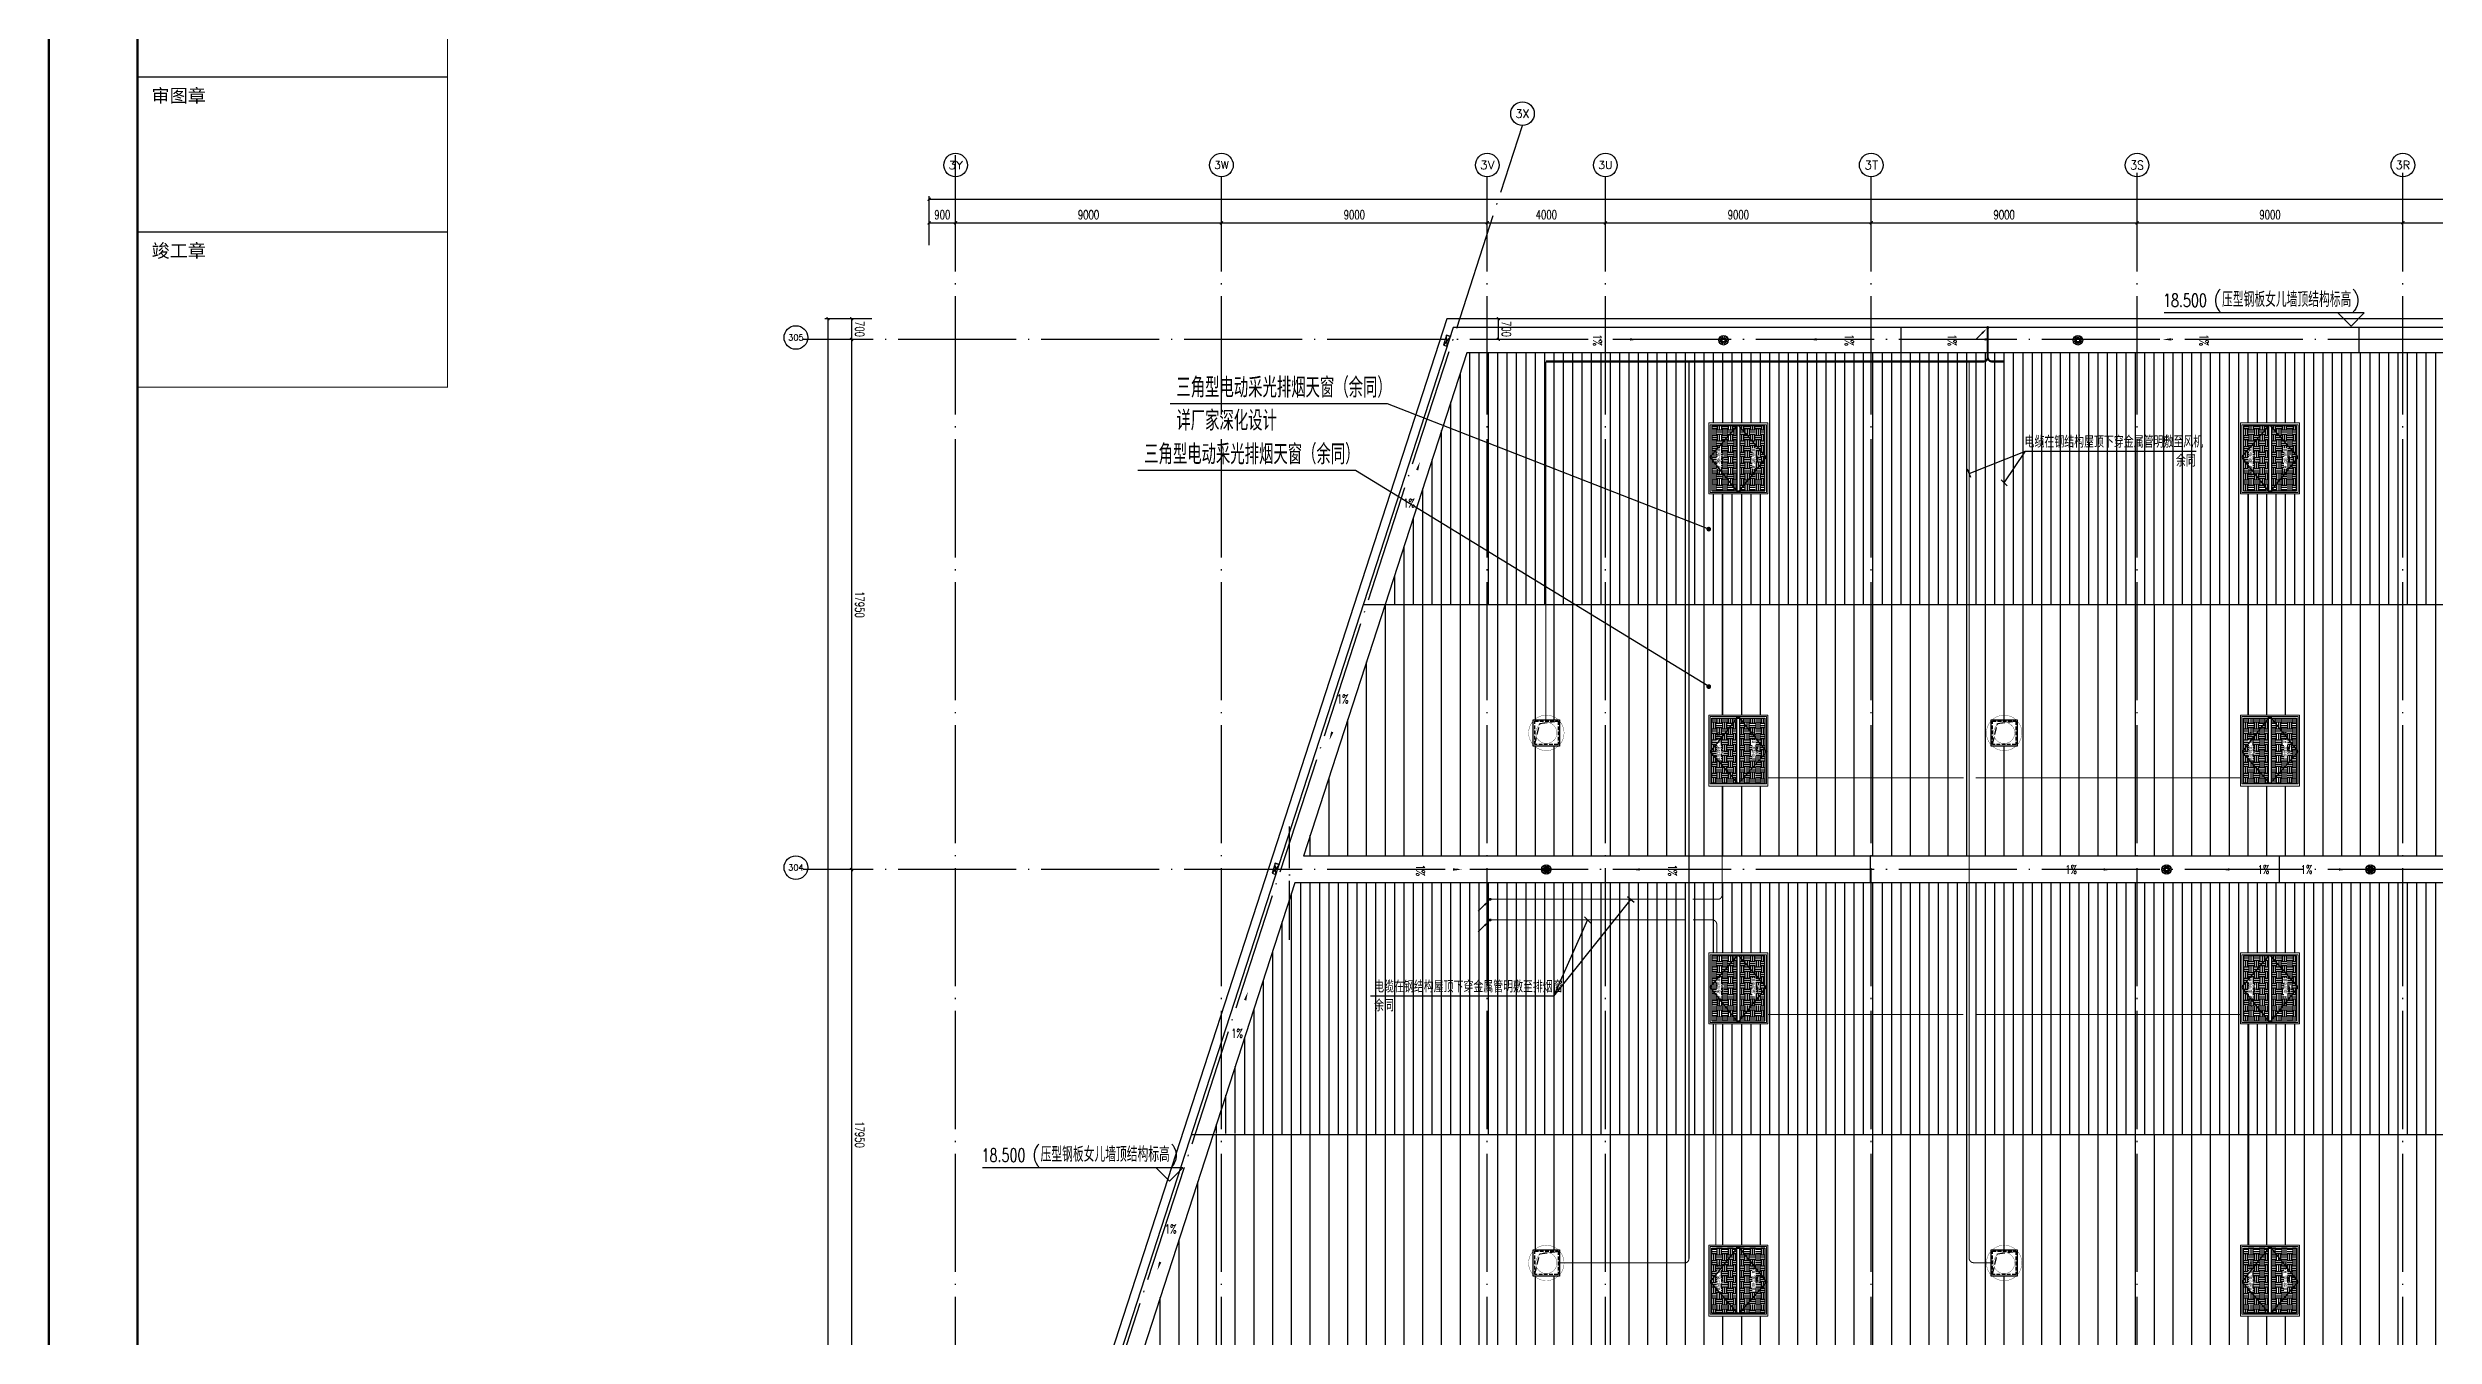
# Model space of a CAD drawing. Extents: x -1396510 to 1250330, y -1892470 to 1623980.
# Drawn here: x 899773 to 980572, y -1321832 to -1278197 of the extents above; entities that cross this region are included whole.
import ezdxf
from ezdxf.enums import TextEntityAlignment as Align

# ---------------------------------------------------------------- set-up
doc = ezdxf.new("R2010")
doc.units = 0
doc.header["$LTSCALE"] = 1000
doc.header["$MEASUREMENT"] = 0
for name, pattern in [('DASH', [0.35, 0.25, -0.1]), ('DOTE', [2.42, 2, -0.2, 0.02, -0.2]), ('HIDDEN', [9.525, 6.35, -3.175])]:
    doc.linetypes.add(name, pattern=pattern)
doc.layers.get('Defpoints').update_dxf_attribs({"color": 210})
for name, color, linetype in [('0-cxFrame', 155, 'Continuous'), ('A-AXIS-D', 1, 'Continuous'), ('A-AXIS-DOTE', 14, 'DOTE'), ('A-AXIS-SYMB', 3, 'Continuous'), ('A-DRAIN', 142, 'Continuous'), ('A-HATCH-2', 251, 'Continuous'), ('A-LIN-V', 9, 'Continuous'), ('A-SFCE', 30, 'Continuous'), ('AS-COLN', 6, 'Continuous'), ('AS-结构边线层', 200, 'Continuous'), ('DIM-照明', 3, 'Continuous'), ('EQUIP-动力', 3, 'Continuous'), ('LWIRE', 4, 'Continuous'), ('PUB_TEXT', 7, 'Continuous'), ('qianming', 155, 'Continuous'), ('SPACE', 7, 'Continuous'), ('SPACE_HATCH', 8, 'Continuous'), ('WIRE-照明', 1, 'Continuous'), ('参考线', 8, 'Continuous'), ('外框', 1, 'HIDDEN'), ('文本', 4, 'Continuous'), ('暖通', 7, 'Continuous'), ('虹吸溢流', 3, 'Continuous'), ('虹吸雨水斗', 6, 'Continuous'), ('虹吸雨水标注XT', 7, 'Continuous')]:
    doc.layers.add(name, color=color, linetype=linetype)
doc.layers.add('0-cxText', color=131, linetype='Continuous', lineweight=25)
doc.layers.add('成型线', color=3, linetype='Continuous', lineweight=18)
doc.layers.add('A-云线2', color=3, linetype='Continuous', plot=False)
doc.layers.add('A-加建区域', color=47, linetype='Continuous', plot=False)
doc.styles.add('_TCH_AXIS', font='COMPLEX', dxfattribs={"bigfont": 'GBCBIG'})
doc.styles.add('_TCH_DIM', font='SIMPLEX', dxfattribs={"bigfont": 'GBCBIG'})
doc.styles.add('_TCH_DIM_T3', font='SIMPLEX', dxfattribs={"width": 0.705882, "bigfont": 'GBCBIG'})
doc.styles.add('_TCH_SPACE', font='SIMPLEX', dxfattribs={"height": 5, "bigfont": 'GBCBIG'})
doc.styles.add('_TEL_ATTDEF', font='GBENOR', dxfattribs={"width": 0.8, "height": 3, "bigfont": 'GBCBIG'})
doc.styles.add('_TEL_DIM', font='SIMPLEX', dxfattribs={"width": 0.8, "height": 3.5, "bigfont": 'HZTXT'})
doc.styles.add('A-DIM_T3', font='SIMPLEX', dxfattribs={"width": 0.705882, "bigfont": 'GBCBIG'})
doc.styles.add('cx_biaoti', font='')
doc.styles.add('cx_tuming', font='simhei.ttf')
doc.styles.add('cx_tuqian1', font='')
doc.styles.get("Standard").update_dxf_attribs({"font": 'gbenor.shx', "bigfont": 'gbcbig.shx'})
doc.styles.add('图框宋体', font='', dxfattribs={"width": 0.75})
doc.styles.add('黑体', font='simhei.ttf', dxfattribs={"height": 12})
doc.styles.get('cx_biaoti').set_extended_font_data('SimSun')
doc.styles.get('cx_tuqian1').set_extended_font_data('SimSun')
doc.styles.get('图框宋体').set_extended_font_data('SimSun')
doc.dimstyles.new('_TCH_ARCH&&100', dxfattribs={"dimtxt": 297.5, "dimasz": 100, "dimexe": 100, "dimexo": 100, "dimgap": 126.25, "dimtad": 1, "dimdec": 0, "dimzin": 0, "dimdsep": 46, "dimtxsty": '_TCH_DIM_T3', "dimblk": 'ARCHTICK', "dimcen": 0.09, "dimclrt": 7, "dimazin": 2, "dimtfac": 1, "dimtdec": 0, "dimtix": 1, "dimtmove": 2, "dimatfit": 3, "dimfxl": 0, "dimtolj": 1, "dimtzin": 0, "dimarcsym": 0})
doc.dimstyles.new('A-DIM&&100', dxfattribs={"dimtxt": 297.5, "dimasz": 100, "dimexe": 100, "dimexo": 100, "dimgap": 126.25, "dimtad": 1, "dimdec": 0, "dimzin": 0, "dimdsep": 46, "dimtxsty": 'A-DIM_T3', "dimblk": 'ARCHTICK', "dimcen": 0.09, "dimclrt": 7, "dimazin": 2, "dimtfac": 1, "dimtdec": 0, "dimtix": 1, "dimtmove": 2, "dimatfit": 3, "dimfxl": 0, "dimtolj": 1, "dimtzin": 0, "dimarcsym": 0})
pattern_1 = [(90, (-187145.8, -620720), (-317.5, 0), [])]
pattern_2 = [(90, (-187145.8, -620720), (-635, 0), [])]
pattern_3 = [(0, (0, 0), (187.5, 187.5), [187.5, -187.5]), (0, (0, 70.31), (187.5, 187.5), [187.5, -187.5]), (0, (0, 140.62), (187.5, 187.5), [187.5, -187.5]), (90, (23.44, 164.06), (-187.5, 187.5), [187.5, -187.5]), (90, (93.75, 164.06), (-187.5, 187.5), [187.5, -187.5]), (90, (164.06, 164.06), (-187.5, 187.5), [187.5, -187.5])]

# ---------------------------------------------------------------- blocks, each defined once
blk = doc.blocks.new('$TelecSys$00000081')
for p, q in [((0.1, 0.1), (0.1, 0.1)), ((-1.15, -1.15), (-0.55, -0.55)), ((-0.1, -0.1), (-0.1, -0.1))]:
    blk.add_line(p, q)
at = {"const_width": 0.142}
blk.add_lwpolyline([(0.07, 0, 1), (-0.07, 0, 1)], format="xyb", close=True, dxfattribs=at)
blk.add_solid([(-0.62, -0.48), (-0.48, -0.62), (-0.1, -0.1)])
at = {"width": 0.8, "flags": 9}
blk.add_attdef('A', (0, 0), '', height=0.00002, rotation=180, dxfattribs=at)
blk = doc.blocks.new('$equip$00002875')
at = {"const_width": 0.0571}
blk.add_lwpolyline([(0, 0.5, -1), (0, -0.5, -1), (0, 0.5, 0.021884)], format="xyb", dxfattribs=at)
blk.add_circle((0, 0), 0.5)
for centre, radius, start, end in [((-0.07, -0.27), 0.0768, 17.2272, 184.2164), ((0.07, -0.23), 0.0769, 197.2591, 5.1179)]:
    blk.add_arc(centre, radius, start, end)
at = {"color": 7, "style": '_TEL_DIM'}
blk.add_attdef('$TEXT$', text='', height=0.4, dxfattribs=at).set_placement((0, 0.14), align=Align.MIDDLE_CENTER)
at = {"color": 7, "style": '_TEL_DIM', "flags": 1}
for tag in ['A', 'REMARK']:
    blk.add_attdef(tag, text='', height=0.00002, dxfattribs=at).set_placement((0, 0), align=Align.MIDDLE_CENTER)
blk = doc.blocks.new('_ArchTick')
at = {"color": 0, "linetype": 'ByBlock', "const_width": 0.4}
blk.add_lwpolyline([(-0.5, -0.5), (0.5, 0.5)], dxfattribs=at)
blk = doc.blocks.new('*D559')
at = {"layer": 'A-AXIS-D', "color": 0, "lineweight": -2, "transparency": 16777216}
for p, q in [((19094, 700), (18272, 700)), ((18372, 700), (18372, 0)), ((19094, 0), (18272, 0))]:
    blk.add_line(p, q, dxfattribs=at)
at = {"layer": 'Defpoints', "color": 0, "transparency": 16777216}
for p in [(19194, 700), (18372, 0), (19194, 0)]:
    blk.add_point(p, dxfattribs=at)
at = {"layer": 'A-AXIS-D', "color": 0, "lineweight": -2, "transparency": 16777216, "xscale": 100, "yscale": 100, "zscale": 100}
for p, rotation in [((18372, 700), 90), ((18372, 0), 270)]:
    blk.add_blockref('_ArchTick', p, dxfattribs=dict(at, rotation=rotation))
at = {"layer": 'A-AXIS-D', "color": 7, "transparency": 16777216, "insert": (18647, 350), "char_height": 297.5, "attachment_point": 5, "rotation": 270, "style": '_TCH_DIM_T3'}
blk.add_mtext('\\A1;700', dxfattribs=at)
blk = doc.blocks.new('“奔腾”虹吸雨水斗')
at = {"layer": '虹吸雨水斗', "color": 8, "lineweight": 25}
for p, q in [((947048, 86793), (947066, 86707)), ((947082, 86711), (947055, 86795)), ((947125, 86795), (947098, 86711)), ((947114, 86707), (947132, 86793)), ((946944, 86685), (947028, 86658)), ((947028, 86641), (946944, 86614)), ((947032, 86673), (946946, 86692)), ((946946, 86607), (947032, 86625)), ((946982, 86753), (947040, 86688)), ((947040, 86611), (946982, 86546)), ((947052, 86699), (946987, 86758)), ((946987, 86541), (947052, 86600)), ((947066, 86592), (947048, 86506)), ((947055, 86504), (947082, 86587)), ((947098, 86587), (947125, 86504)), ((947132, 86506), (947114, 86592)), ((947194, 86758), (947128, 86699)), ((947128, 86600), (947194, 86541)), ((947140, 86688), (947199, 86753)), ((947199, 86546), (947140, 86611)), ((947234, 86692), (947148, 86673)), ((947148, 86625), (947234, 86607)), ((947152, 86658), (947236, 86685)), ((947236, 86614), (947152, 86641))]:
    blk.add_line(p, q, dxfattribs=at)
for radius in [150, 47.6]:
    blk.add_circle((947090, 86649), radius, dxfattribs=at)
for centre, start, end in [((947025, 86649), 291.63817, 68.36747), ((947034, 86682), 261.63817, 38.36747), ((947034, 86617), 321.63817, 98.36747), ((947057, 86706), 231.63817, 8.36747), ((947057, 86593), 351.63817, 128.36747), ((947090, 86715), 201.63817, 338.36747), ((947090, 86584), 21.63817, 158.36747), ((947123, 86706), 171.63817, 308.36747), ((947123, 86593), 51.63817, 188.36747), ((947147, 86682), 141.63817, 278.36747), ((947147, 86617), 81.63817, 218.36747), ((947155, 86649), 111.63817, 248.36747)]:
    blk.add_arc(centre, 8.82, start, end, dxfattribs=at)
blk = doc.blocks.new('434243')
at = {"layer": '文本', "xscale": 1.061320754715, "yscale": 1.061320754715, "zscale": 1.061320754715}
for p in [(-792021, 528727), (-780021, 528727), (-798021, 510807), (-777021, 510807), (-770121, 510807)]:
    blk.add_blockref('“奔腾”虹吸雨水斗', p, dxfattribs=at)
blk = doc.blocks.new('w4234233')
at = {"layer": 'A-AXIS-SYMB', "color": 8}
for points in [[(355546, 826830, 0, 0, 0), (355546, 825680, 0, 80, 0), (355546, 825980, 0, 0, 0)], [(355546, 818810, 0, 0, 0), (355546, 819960, 0, 80, 0), (355546, 819660, 0, 0, 0)]]:
    blk.add_lwpolyline(points, format="xyseb", dxfattribs=at)
at = {"layer": 'A-AXIS-SYMB', "color": 7, "style": '_TCH_DIM', "width": 0.705882}
for p in [(355376, 826935), (355376, 818407)]:
    blk.add_text('1%%%', height=297.5, dxfattribs=at).set_placement(p)
blk = doc.blocks.new('溢流口')
at = {"layer": '虹吸雨水标注XT'}
for p, q in [((-250, 98), (250, -98)), ((250, 98), (-250, -98)), ((250, -98), (250, 98))]:
    blk.add_line(p, q, dxfattribs=at)
blk.add_lwpolyline([(-250, 98), (250, 98), (250, -98), (-250, -98)], close=True, dxfattribs=at)
blk = doc.blocks.new('44')
blk.add_wipeout([(277496, 745320), (279896, 745320), (279896, 747320), (277496, 747320)]).dxf.layer = '参考线'
at = {"layer": 'SPACE_HATCH'}
h = blk.add_hatch(dxfattribs=at)
h.set_pattern_fill('土壤', color=8, scale=50, style=0)
h.set_pattern_definition(pattern_3)
h.paths.add_polyline_path([(277596, 746370), (279796, 746370), (279796, 747220), (277596, 747220)])
h.paths.add_polyline_path([(278352, 746904), (279057, 746904), (279057, 747034), (278352, 747034)])
h.paths.add_polyline_path([(278591, 746811), (278817, 746811), (278817, 746895), (278591, 746895)])
h = blk.add_hatch(dxfattribs=at)
h.set_pattern_fill('土壤', color=8, scale=50, style=0)
h.set_pattern_definition(pattern_3)
h.paths.add_polyline_path([(277596, 746270), (279796, 746270), (279796, 745420), (277596, 745420)])
h.paths.add_polyline_path([(278352, 745724), (279057, 745724), (279057, 745854), (278352, 745854)])
h.paths.add_polyline_path([(278591, 745631), (278817, 745631), (278817, 745715), (278591, 745715)])
at = {"color": 2}
for p, q in [((277566, 746370), (279851, 746370)), ((277566, 746270), (279851, 746270))]:
    blk.add_line(p, q, dxfattribs=at)
at = {"layer": 'A-SFCE'}
blk.add_lwpolyline([(277596, 747220), (279796, 747220), (279796, 745420), (277596, 745420)], close=True, dxfattribs=at)
at = {"layer": '外框', "color": 8}
for points in [[(279851, 746320), (278658, 747270), (277566, 746320)], [(279851, 746320), (278658, 745370), (277566, 746320)]]:
    blk.add_lwpolyline(points, dxfattribs=at)
at = {"layer": '成型线'}
blk.add_line((279896, 745320), (279896, 747320), dxfattribs=at)
blk.add_lwpolyline([(279896, 745320), (277496, 745320), (277496, 747320), (279896, 747320)], dxfattribs=at)
blk.add_lwpolyline([(279851, 745370), (279851, 747270), (277566, 747270), (277566, 745370)], close=True, dxfattribs=at)
at = {"layer": 'SPACE', "color": 8, "style": '_TCH_SPACE'}
for p in [(278365, 746930), (278365, 745750)]:
    blk.add_text('自然排烟窗，有效面积', height=96.5, dxfattribs=at).set_placement(p)
at = {"layer": 'SPACE', "color": 8, "style": '_TCH_SPACE', "width": 0.705882}
for s, height, p in [('1.87m', 59.5, (278600, 746828)), ('2', 29.8, (278792, 746863)), ('1.87m', 59.5, (278600, 745648)), ('2', 29.8, (278792, 745683))]:
    blk.add_text(s, height=height, dxfattribs=at).set_placement(p)
blk = doc.blocks.new('fengji')
blk.add_wipeout([(-445, 445), (445, 445), (445, -445), (-445, -445)]).dxf.layer = '参考线'
at = {"layer": 'A-HATCH-2', "color": 8, "const_width": 10}
for points in [[(0, -600, -1), (0, 600, -1)], [(0, -600, 1), (0, 600, 1)]]:
    blk.add_lwpolyline(points, format="xyb", dxfattribs=at)
at = {"layer": 'A-HATCH-2', "color": 8, "linetype": 'DASH', "const_width": 10}
for points in [[(0, -358, -1), (0, 358, -1)], [(0, -358, 1), (0, 358, 1)]]:
    blk.add_lwpolyline(points, format="xyb", dxfattribs=at)
at = {"layer": 'AS-COLN', "ltscale": 0.5}
blk.add_lwpolyline([(-445, 445), (445, 445), (445, -445), (-445, -445)], close=True, dxfattribs=at)
at = {"layer": 'AS-COLN', "linetype": 'DASH', "ltscale": 0.5}
blk.add_lwpolyline([(-395, 395), (395, 395), (395, -395), (-395, -395)], close=True, dxfattribs=at)
at = {"layer": 'AS-结构边线层', "color": 8, "linetype": 'DASH'}
blk.add_lwpolyline([(395, 395), (225, -315), (-395, -395)], dxfattribs=at)
blk = doc.blocks.new('*D5924')
at = {"layer": 'A-AXIS-D', "color": 0, "lineweight": -2, "transparency": 16777216}
for p, q in [((-2835, 700), (-3622, 700)), ((-3522, 700), (-3522, 0)), ((-2835, 0), (-3622, 0))]:
    blk.add_line(p, q, dxfattribs=at)
at = {"layer": 'Defpoints', "color": 0, "transparency": 16777216}
for p in [(-2735, 700), (-3522, 0), (-2735, 0)]:
    blk.add_point(p, dxfattribs=at)
at = {"layer": 'A-AXIS-D', "color": 0, "lineweight": -2, "transparency": 16777216, "xscale": 100, "yscale": 100, "zscale": 100}
for p, rotation in [((-3522, 700), 90), ((-3522, 0), 270)]:
    blk.add_blockref('_ArchTick', p, dxfattribs=dict(at, rotation=rotation))
at = {"layer": 'A-AXIS-D', "color": 7, "transparency": 16777216, "insert": (-3247, 350), "char_height": 297.5, "attachment_point": 5, "rotation": 270, "style": 'A-DIM_T3'}
blk.add_mtext('\\A1;700', dxfattribs=at)
blk = doc.blocks.new('*D5925')
at = {"layer": 'A-AXIS-D', "color": 0, "lineweight": -2, "transparency": 16777216}
for p, q in [((-2835, 0), (-3622, 0)), ((-3522, 0), (-3522, -17950)), ((-2835, -17950), (-3622, -17950))]:
    blk.add_line(p, q, dxfattribs=at)
at = {"layer": 'Defpoints', "color": 0, "transparency": 16777216}
for p in [(-2735, 0), (-3522, -17950), (-2735, -17950)]:
    blk.add_point(p, dxfattribs=at)
at = {"layer": 'A-AXIS-D', "color": 0, "lineweight": -2, "transparency": 16777216, "xscale": 100, "yscale": 100, "zscale": 100}
for p, rotation in [((-3522, 0), 90), ((-3522, -17950), 270)]:
    blk.add_blockref('_ArchTick', p, dxfattribs=dict(at, rotation=rotation))
at = {"layer": 'A-AXIS-D', "color": 7, "transparency": 16777216, "insert": (-3247, -8975), "char_height": 297.5, "attachment_point": 5, "rotation": 270, "style": 'A-DIM_T3'}
blk.add_mtext('\\A1;17950', dxfattribs=at)
blk = doc.blocks.new('*D5926')
at = {"layer": 'A-AXIS-D', "color": 0, "lineweight": -2, "transparency": 16777216}
for p, q in [((-2835, -17950), (-3622, -17950)), ((-3522, -17950), (-3522, -35900)), ((-2835, -35900), (-3622, -35900))]:
    blk.add_line(p, q, dxfattribs=at)
at = {"layer": 'Defpoints', "color": 0, "transparency": 16777216}
for p in [(-2735, -17950), (-3522, -35900), (-2735, -35900)]:
    blk.add_point(p, dxfattribs=at)
at = {"layer": 'A-AXIS-D', "color": 0, "lineweight": -2, "transparency": 16777216, "xscale": 100, "yscale": 100, "zscale": 100}
for p, rotation in [((-3522, -17950), 90), ((-3522, -35900), 270)]:
    blk.add_blockref('_ArchTick', p, dxfattribs=dict(at, rotation=rotation))
at = {"layer": 'A-AXIS-D', "color": 7, "transparency": 16777216, "insert": (-3247, -26925), "char_height": 297.5, "attachment_point": 5, "rotation": 270, "style": 'A-DIM_T3'}
blk.add_mtext('\\A1;17950', dxfattribs=at)
blk = doc.blocks.new('*D5932')
at = {"layer": 'A-AXIS-D', "color": 0, "lineweight": -2, "transparency": 16777216}
for p, q in [((-2935, 700), (-4422, 700)), ((-4322, 700), (-4322, -72500)), ((-2935, -72500), (-4422, -72500))]:
    blk.add_line(p, q, dxfattribs=at)
at = {"layer": 'Defpoints', "color": 0, "transparency": 16777216}
for p in [(-2835, 700), (-4322, -72500), (-2835, -72500)]:
    blk.add_point(p, dxfattribs=at)
at = {"layer": 'A-AXIS-D', "color": 0, "lineweight": -2, "transparency": 16777216, "xscale": 100, "yscale": 100, "zscale": 100}
for p, rotation in [((-4322, 700), 90), ((-4322, -72500), 270)]:
    blk.add_blockref('_ArchTick', p, dxfattribs=dict(at, rotation=rotation))
at = {"layer": 'A-AXIS-D', "color": 7, "transparency": 16777216, "insert": (-4047, -35900), "char_height": 297.5, "attachment_point": 5, "rotation": 270, "style": 'A-DIM_T3'}
blk.add_mtext('\\A1;73200', dxfattribs=at)
blk = doc.blocks.new('*D5933')
at = {"layer": 'A-AXIS-D', "color": 0, "lineweight": -2, "transparency": 16777216}
for p, q in [((-900, 3190), (-900, 4048)), ((0, 3190), (0, 4048)), ((-900, 3948), (0, 3948))]:
    blk.add_line(p, q, dxfattribs=at)
at = {"layer": 'Defpoints', "color": 0, "transparency": 16777216}
for p in [(0, 3948), (-900, 3090), (0, 3090)]:
    blk.add_point(p, dxfattribs=at)
at = {"layer": 'A-AXIS-D', "color": 0, "lineweight": -2, "transparency": 16777216, "xscale": 100, "yscale": 100, "zscale": 100, "rotation": 180}
blk.add_blockref('_ArchTick', (-900, 3948), dxfattribs=at)
at = {"layer": 'A-AXIS-D', "color": 0, "lineweight": -2, "transparency": 16777216, "xscale": 100, "yscale": 100, "zscale": 100}
blk.add_blockref('_ArchTick', (0, 3948), dxfattribs=at)
at = {"layer": 'A-AXIS-D', "color": 7, "transparency": 16777216, "insert": (-450, 4223), "char_height": 297.5, "attachment_point": 5, "style": '_TCH_DIM_T3'}
blk.add_mtext('\\A1;900', dxfattribs=at)
blk = doc.blocks.new('*D5934')
at = {"layer": 'A-AXIS-D', "color": 0, "lineweight": -2, "transparency": 16777216}
for p, q in [((0, 3190), (0, 4048)), ((9000, 3190), (9000, 4048)), ((0, 3948), (9000, 3948))]:
    blk.add_line(p, q, dxfattribs=at)
at = {"layer": 'Defpoints', "color": 0, "transparency": 16777216}
for p in [(9000, 3948), (0, 3090), (9000, 3090)]:
    blk.add_point(p, dxfattribs=at)
at = {"layer": 'A-AXIS-D', "color": 0, "lineweight": -2, "transparency": 16777216, "xscale": 100, "yscale": 100, "zscale": 100, "rotation": 180}
blk.add_blockref('_ArchTick', (0, 3948), dxfattribs=at)
at = {"layer": 'A-AXIS-D', "color": 0, "lineweight": -2, "transparency": 16777216, "xscale": 100, "yscale": 100, "zscale": 100}
blk.add_blockref('_ArchTick', (9000, 3948), dxfattribs=at)
at = {"layer": 'A-AXIS-D', "color": 7, "transparency": 16777216, "insert": (4500, 4223), "char_height": 297.5, "attachment_point": 5, "style": '_TCH_DIM_T3'}
blk.add_mtext('\\A1;9000', dxfattribs=at)
blk = doc.blocks.new('*D5935')
at = {"layer": 'A-AXIS-D', "color": 0, "lineweight": -2, "transparency": 16777216}
for p, q in [((9000, 3190), (9000, 4048)), ((18000, 3190), (18000, 4048)), ((9000, 3948), (18000, 3948))]:
    blk.add_line(p, q, dxfattribs=at)
at = {"layer": 'Defpoints', "color": 0, "transparency": 16777216}
for p in [(18000, 3948), (9000, 3090), (18000, 3090)]:
    blk.add_point(p, dxfattribs=at)
at = {"layer": 'A-AXIS-D', "color": 0, "lineweight": -2, "transparency": 16777216, "xscale": 100, "yscale": 100, "zscale": 100, "rotation": 180}
blk.add_blockref('_ArchTick', (9000, 3948), dxfattribs=at)
at = {"layer": 'A-AXIS-D', "color": 0, "lineweight": -2, "transparency": 16777216, "xscale": 100, "yscale": 100, "zscale": 100}
blk.add_blockref('_ArchTick', (18000, 3948), dxfattribs=at)
at = {"layer": 'A-AXIS-D', "color": 7, "transparency": 16777216, "insert": (13500, 4223), "char_height": 297.5, "attachment_point": 5, "style": '_TCH_DIM_T3'}
blk.add_mtext('\\A1;9000', dxfattribs=at)
blk = doc.blocks.new('*D5936')
at = {"layer": 'A-AXIS-D', "color": 0, "lineweight": -2, "transparency": 16777216}
for p, q in [((18000, 3190), (18000, 4048)), ((22000, 3190), (22000, 4048)), ((18000, 3948), (22000, 3948))]:
    blk.add_line(p, q, dxfattribs=at)
at = {"layer": 'Defpoints', "color": 0, "transparency": 16777216}
for p in [(22000, 3948), (18000, 3090), (22000, 3090)]:
    blk.add_point(p, dxfattribs=at)
at = {"layer": 'A-AXIS-D', "color": 0, "lineweight": -2, "transparency": 16777216, "xscale": 100, "yscale": 100, "zscale": 100, "rotation": 180}
blk.add_blockref('_ArchTick', (18000, 3948), dxfattribs=at)
at = {"layer": 'A-AXIS-D', "color": 0, "lineweight": -2, "transparency": 16777216, "xscale": 100, "yscale": 100, "zscale": 100}
blk.add_blockref('_ArchTick', (22000, 3948), dxfattribs=at)
at = {"layer": 'A-AXIS-D', "color": 7, "transparency": 16777216, "insert": (20000, 4223), "char_height": 297.5, "attachment_point": 5, "style": '_TCH_DIM_T3'}
blk.add_mtext('\\A1;4000', dxfattribs=at)
blk = doc.blocks.new('*D5937')
at = {"layer": 'A-AXIS-D', "color": 0, "lineweight": -2, "transparency": 16777216}
for p, q in [((22000, 3190), (22000, 4048)), ((31000, 3190), (31000, 4048)), ((22000, 3948), (31000, 3948))]:
    blk.add_line(p, q, dxfattribs=at)
at = {"layer": 'Defpoints', "color": 0, "transparency": 16777216}
for p in [(31000, 3948), (22000, 3090), (31000, 3090)]:
    blk.add_point(p, dxfattribs=at)
at = {"layer": 'A-AXIS-D', "color": 0, "lineweight": -2, "transparency": 16777216, "xscale": 100, "yscale": 100, "zscale": 100, "rotation": 180}
blk.add_blockref('_ArchTick', (22000, 3948), dxfattribs=at)
at = {"layer": 'A-AXIS-D', "color": 0, "lineweight": -2, "transparency": 16777216, "xscale": 100, "yscale": 100, "zscale": 100}
blk.add_blockref('_ArchTick', (31000, 3948), dxfattribs=at)
at = {"layer": 'A-AXIS-D', "color": 7, "transparency": 16777216, "insert": (26500, 4223), "char_height": 297.5, "attachment_point": 5, "style": '_TCH_DIM_T3'}
blk.add_mtext('\\A1;9000', dxfattribs=at)
blk = doc.blocks.new('*D5938')
at = {"layer": 'A-AXIS-D', "color": 0, "lineweight": -2, "transparency": 16777216}
for p, q in [((31000, 3190), (31000, 4048)), ((40000, 3190), (40000, 4048)), ((31000, 3948), (40000, 3948))]:
    blk.add_line(p, q, dxfattribs=at)
at = {"layer": 'Defpoints', "color": 0, "transparency": 16777216}
for p in [(40000, 3948), (31000, 3090), (40000, 3090)]:
    blk.add_point(p, dxfattribs=at)
at = {"layer": 'A-AXIS-D', "color": 0, "lineweight": -2, "transparency": 16777216, "xscale": 100, "yscale": 100, "zscale": 100, "rotation": 180}
blk.add_blockref('_ArchTick', (31000, 3948), dxfattribs=at)
at = {"layer": 'A-AXIS-D', "color": 0, "lineweight": -2, "transparency": 16777216, "xscale": 100, "yscale": 100, "zscale": 100}
blk.add_blockref('_ArchTick', (40000, 3948), dxfattribs=at)
at = {"layer": 'A-AXIS-D', "color": 7, "transparency": 16777216, "insert": (35500, 4223), "char_height": 297.5, "attachment_point": 5, "style": '_TCH_DIM_T3'}
blk.add_mtext('\\A1;9000', dxfattribs=at)
blk = doc.blocks.new('*D5939')
at = {"layer": 'A-AXIS-D', "color": 0, "lineweight": -2, "transparency": 16777216}
for p, q in [((40000, 3190), (40000, 4048)), ((49000, 3190), (49000, 4048)), ((40000, 3948), (49000, 3948))]:
    blk.add_line(p, q, dxfattribs=at)
at = {"layer": 'Defpoints', "color": 0, "transparency": 16777216}
for p in [(49000, 3948), (40000, 3090), (49000, 3090)]:
    blk.add_point(p, dxfattribs=at)
at = {"layer": 'A-AXIS-D', "color": 0, "lineweight": -2, "transparency": 16777216, "xscale": 100, "yscale": 100, "zscale": 100, "rotation": 180}
blk.add_blockref('_ArchTick', (40000, 3948), dxfattribs=at)
at = {"layer": 'A-AXIS-D', "color": 0, "lineweight": -2, "transparency": 16777216, "xscale": 100, "yscale": 100, "zscale": 100}
blk.add_blockref('_ArchTick', (49000, 3948), dxfattribs=at)
at = {"layer": 'A-AXIS-D', "color": 7, "transparency": 16777216, "insert": (44500, 4223), "char_height": 297.5, "attachment_point": 5, "style": '_TCH_DIM_T3'}
blk.add_mtext('\\A1;9000', dxfattribs=at)
blk = doc.blocks.new('*D5940')
at = {"layer": 'A-AXIS-D', "color": 0, "lineweight": -2, "transparency": 16777216}
for p, q in [((49000, 3190), (49000, 4048)), ((58000, 3190), (58000, 4048)), ((49000, 3948), (58000, 3948))]:
    blk.add_line(p, q, dxfattribs=at)
at = {"layer": 'Defpoints', "color": 0, "transparency": 16777216}
for p in [(58000, 3948), (49000, 3090), (58000, 3090)]:
    blk.add_point(p, dxfattribs=at)
at = {"layer": 'A-AXIS-D', "color": 0, "lineweight": -2, "transparency": 16777216, "xscale": 100, "yscale": 100, "zscale": 100, "rotation": 180}
blk.add_blockref('_ArchTick', (49000, 3948), dxfattribs=at)
at = {"layer": 'A-AXIS-D', "color": 0, "lineweight": -2, "transparency": 16777216, "xscale": 100, "yscale": 100, "zscale": 100}
blk.add_blockref('_ArchTick', (58000, 3948), dxfattribs=at)
at = {"layer": 'A-AXIS-D', "color": 7, "transparency": 16777216, "insert": (53500, 4223), "char_height": 297.5, "attachment_point": 5, "style": '_TCH_DIM_T3'}
blk.add_mtext('\\A1;9000', dxfattribs=at)
blk = doc.blocks.new('*D5956')
at = {"layer": 'A-AXIS-D', "color": 0, "lineweight": -2, "transparency": 16777216}
for p, q in [((-900, 3290), (-900, 4848)), ((-900, 4748), (184800, 4748)), ((184800, 3290), (184800, 4848))]:
    blk.add_line(p, q, dxfattribs=at)
at = {"layer": 'Defpoints', "color": 0, "transparency": 16777216}
for p in [(184800, 4748), (-900, 3190), (184800, 3190)]:
    blk.add_point(p, dxfattribs=at)
at = {"layer": 'A-AXIS-D', "color": 0, "lineweight": -2, "transparency": 16777216, "xscale": 100, "yscale": 100, "zscale": 100, "rotation": 180}
blk.add_blockref('_ArchTick', (-900, 4748), dxfattribs=at)
at = {"layer": 'A-AXIS-D', "color": 0, "lineweight": -2, "transparency": 16777216, "xscale": 100, "yscale": 100, "zscale": 100}
blk.add_blockref('_ArchTick', (184800, 4748), dxfattribs=at)
at = {"layer": 'A-AXIS-D', "color": 7, "transparency": 16777216, "insert": (91950, 5023), "char_height": 297.5, "attachment_point": 5, "style": '_TCH_DIM_T3'}
blk.add_mtext('\\A1;185700', dxfattribs=at)
blk = doc.blocks.new('zjcx_lan_xinxi(Dragon)')
for p, q in [((7000, -3200), (0, -3200)), ((7000, -6700), (0, -6700)), ((7000, -10200), (0, -10200)), ((7000, -13700), (0, -13700)), ((7000, -17200), (0, -17200))]:
    blk.add_line(p, q)
at = {"const_width": 25}
blk.add_lwpolyline([(0, -20700), (7000, -20700), (7000, 0), (0, 0)], close=True, dxfattribs=at)
for points in [[(2500, -3200), (2500, 0)], [(4500, -3200), (4500, 0)], [(0, -800), (7000, -800)], [(0, -1600), (7000, -1600)], [(0, -2400), (7000, -2400)]]:
    blk.add_lwpolyline(points)
for points in [[(7000, -3200), (7000, 0)], [(0, -3200), (7000, -3200)], [(0, -20700), (7000, -20700), (7000, -3200)], [(0, -20700), (7000, -20700)]]:
    blk.add_lwpolyline(points, dxfattribs=at)
at = {"style": '图框宋体'}
for s, p in [('实   名', (3500, -400)), ('签   名', (5750, -400)), ('项目负责人', (1204, -1200)), ('专业负责人', (1250, -2000)), ('设  计  人', (1250, -2800))]:
    blk.add_text(s, height=300, dxfattribs=at).set_placement(p, align=Align.MIDDLE)
for s, p in [('注册（执业）章', (318, -3771)), ('预留章', (318, -7271)), ('出图章(未盖出图专用章本图无效)', (318, -10771)), ('审图章', (318, -14271)), ('竣工章', (318, -17771))]:
    blk.add_text(s, height=300, dxfattribs=at).set_placement(p)
blk = doc.blocks.new('T-信息(Dragon)')
at = {"layer": '0-cxFrame'}
blk.add_blockref('zjcx_lan_xinxi(Dragon)', (0, 0), dxfattribs=at)
at = {"layer": 'qianming', "color": 3, "style": 'cx_biaoti'}
for s, p in [('宋月飞', (3497, -1185)), ('钟有明', (3497, -1985)), ('叶智勇', (3497, -2785))]:
    blk.add_text(s, height=350, dxfattribs=at).set_placement(p, align=Align.MIDDLE_CENTER)
blk = doc.blocks.new('TK22.A0+2 L(Dragon)')
at = {"layer": '0-cxFrame', "color": 7, "const_width": 0.5}
blk.add_lwpolyline([(0, 0), (-1783, 0), (-1783, 841), (0, 841)], close=True, dxfattribs=at)
at = {"layer": '0-cxFrame', "const_width": 0.5}
blk.add_lwpolyline([(-80, 10), (-1763, 10), (-1763, 831), (-80, 831)], close=True, dxfattribs=at)
at = {"layer": '0-cxFrame', "xscale": 0.01, "yscale": 0.01, "zscale": 0.01}
blk.add_blockref('T-信息(Dragon)', (-1763, 831), dxfattribs=at)
at = {"style": '黑体', "flags": 4}
blk.add_attdef('图幅', text='', height=3.3, dxfattribs=at).set_placement((-40, 3), align=Align.RIGHT)
at = {"layer": '0-cxText', "flags": 4}
for tag, height, style, p in [('建设单位', 3.5, 'cx_tuming', (-45, 240)), ('项目名称', 3.5, 'cx_tuming', (-45, 210)), ('子项名称', 3.5, 'cx_tuming', (-45, 180)), ('工程编号', 3.3, 'cx_tuqian1', (-35, 165)), ('图名1', 3.5, 'cx_tuming', (-45, 87)), ('图名2', 3.5, 'cx_tuming', (-45, 79)), ('图名3', 3.5, 'cx_tuming', (-45, 71)), ('出图日期', 3.3, 'cx_tuqian1', (-39, 60)), ('专业', 3.3, 'cx_tuqian1', (-55, 52)), ('图号', 3.3, 'cx_tuqian1', (-55, 44)), ('版次', 3.3, 'cx_tuqian1', (-20, 44))]:
    blk.add_attdef(tag, text='', height=height, dxfattribs=dict(at, style=style)).set_placement(p, align=Align.MIDDLE)
at = {"layer": 'Defpoints', "color": 6, "flags": 4}
for tag, height, style, p in [('tufu', 3.3, '黑体', (-12, 12)), ('dwfname', 4, 'cx_tuqian1', (-80, 3))]:
    blk.add_attdef(tag, text='', height=height, dxfattribs=dict(at, style=style)).set_placement(p, align=Align.RIGHT)
blk = doc.blocks.new('世赫3#厂房屋顶0821')
at = {"layer": 'A-HATCH-2'}
h = blk.add_hatch(dxfattribs=at)
h.set_pattern_fill('ANSI31', color=256, scale=200, angle=45)
h.set_pattern_definition(pattern_1)
h.paths.add_polyline_path([(46734.2, -8975), (179269.9, -8975), (184500, -8975), (184500, -450), (17311.1, -450), (14639.3, -8684.6), (14545, -8975)])
h = blk.add_hatch(dxfattribs=at)
h.set_pattern_fill('ANSI31', color=256, scale=400, angle=45)
h.set_pattern_definition(pattern_2)
h.paths.add_polyline_path([(46734.2, -8975), (179269.9, -8975), (184500, -8975), (184500, -17500), (11779, -17500), (14545, -8975), (34104.2, -8975)])
h = blk.add_hatch(dxfattribs=at)
h.set_pattern_fill('ANSI31', color=256, scale=200, angle=45)
h.set_pattern_definition(pattern_1)
h.paths.add_polyline_path([(46734.2, -26925), (179269.9, -26925), (184500, -26925), (184500, -18400), (11487, -18400), (8732.4, -26889.6), (13809.1, -26925)])
h = blk.add_hatch(dxfattribs=at)
h.set_pattern_fill('ANSI31', color=256, scale=400, angle=45)
h.set_pattern_definition(pattern_2)
h.paths.add_polyline_path([(46734.2, -26925), (179269.9, -26925), (184500, -26925), (184500, -35450), (5954.9, -35450), (8720.9, -26925), (34104.2, -26925)])
at = {"layer": 'A-AXIS-D'}
for centre in [(19193, 7644.4), (0, 5904), (9000, 5904), (18000, 5904), (22000, 5904), (31000, 5904), (40000, 5904), (49000, 5904), (-5406.7, 64.3), (-5406.7, -17885.7)]:
    blk.add_circle(centre, 400, dxfattribs=at)
at = {"layer": 'A-AXIS-DOTE', "color": 8, "ltscale": 2}
for p, q in [((0, -79980), (0, 6235)), ((9000, -79980), (9000, 5504)), ((18000, -79980), (18000, 5504)), ((22000, -79980), (22000, 5500)), ((31000, -79980), (31000, 5500)), ((40000, -79980), (40000, 5640)), ((49000, -79980), (49000, 5640)), ((190814.2, 0), (-5155.8, 0)), ((190814.2, -17950), (-5155.8, -17950))]:
    blk.add_line(p, q, dxfattribs=at)
at = {"layer": 'A-AXIS-DOTE', "color": 8}
blk.add_line((11300, -20330.1), (11300, -16490.1), dxfattribs=at)
at = {"layer": 'A-AXIS-DOTE', "color": 8, "ltscale": 2}
blk.add_lwpolyline([(-2450.9, -59462.8), (19193, 7244.4)], dxfattribs=at)
at = {"layer": 'A-AXIS-SYMB', "color": 8}
for p, q in [((47694.2, 900), (40914.2, 900)), ((47244.2, 450), (46794.2, 900)), ((47244.2, 450), (47694.2, 900)), ((14624.2, -2177.5), (7264.2, -2177.5)), ((7694.2, -28050), (914.2, -28050)), ((7244.2, -28500), (6794.2, -28050)), ((7244.2, -28500), (7694.2, -28050))]:
    blk.add_line(p, q, dxfattribs=at)
for points in [[(15354.2, -5300, 0, 0, 0), (15717.3, -4141, 0, 80, 0), (15627.6, -4427.3, 0, 0, 0)], [(13042.4, -12425, 0, 0, 0), (12655.8, -13576.4, 0, 80, 0), (12751.3, -13292, 0, 0, 0)], [(38014.2, -17950, 0, 0, 0), (39164.2, -17950, 0, 80, 0), (38864.2, -17950, 0, 0, 0)], [(43975.8, -17950, 0, 0, 0), (42825.8, -17950, 0, 80, 0), (43125.8, -17950, 0, 0, 0)], [(45984.2, -17950, 0, 0, 0), (47134.2, -17950, 0, 80, 0), (46834.2, -17950, 0, 0, 0)], [(9530.1, -23250, 0, 0, 0), (9893.2, -22091, 0, 80, 0), (9803.5, -22377.3, 0, 0, 0)], [(7218.3, -30375, 0, 0, 0), (6831.7, -31526.4, 0, 80, 0), (6927.2, -31242, 0, 0, 0)]]:
    blk.add_lwpolyline(points, format="xyseb", dxfattribs=at)
at = {"layer": 'A-AXIS-SYMB', "color": 8, "const_width": 80}
blk.add_lwpolyline([(25537.4, -6439.6, 1), (25462.8, -6410.4, 1)], format="xyb", close=True, dxfattribs=at)
at = {"layer": 'A-DRAIN'}
for p, q in [((32000, 400), (32000, -450)), ((47512.1, 400), (47512.1, -450)), ((30970, -18400), (30970, -17500)), ((44820, -18400), (44820, -17500))]:
    blk.add_line(p, q, dxfattribs=at)
at = {"layer": 'A-LIN-V'}
for points in [[(184500, -450), (17311.1, -450), (11779, -17500)], [(184500, -17500), (11779, -17500)], [(11487, -18400), (5954.9, -35450)], [(184500, -18400), (11487, -18400)]]:
    blk.add_lwpolyline(points, dxfattribs=at)
at = {"layer": 'A-SFCE'}
for points in [[(184800, -72500), (184800, 699.9), (16632.9, 700), (-900, -53336.7), (-900, -54350), (-300, -54350)], [(-600, -56150), (-600, -72200.1), (184500, -72200.1), (184500, 399.9), (16851, 400), (-600, -53384.2), (-600, -54050), (-300, -54050)], [(13809.1, -8975), (184500, -8975)], [(7976.9, -26925), (184500, -26925)]]:
    blk.add_lwpolyline(points, dxfattribs=at)
at = {"layer": 'A-加建区域', "color": 8, "rotation": 270}
for p in [(-796825.8, 355545.8), (-784815.8, 355545.8), (-802815.8, 337595.8)]:
    blk.add_blockref('w4234233', p, dxfattribs=at)
at = {"layer": '虹吸溢流', "ltscale": 200, "xscale": -0.7075471698100007, "yscale": 0.7075471698100007, "zscale": 0.70754716981, "rotation": 252.7177529666551}
for p in [(16634.1, -44.9), (10831.2, -17929.5)]:
    blk.add_blockref('溢流口', p, dxfattribs=at)
at = {"layer": '虹吸雨水斗'}
blk.add_blockref('434243', (-187145.8, -620720), dxfattribs=at)
at = {"layer": 'A-AXIS-D', "color": 7, "style": '_TCH_AXIS'}
for s, height, p, p2 in [('3X', 276.42, (18949.5, 7506.2), (19436.6, 7506.2)), ('3Y', 270.86, (-245.1, 5768.5), (245.1, 5768.5)), ('3W', 255.29, (8750.8, 5776.3), (9249.2, 5776.3)), ('3V', 276.42, (17756.5, 5765.8), (18243.5, 5765.8)), ('3U', 265.5, (21753.5, 5771.2), (22246.5, 5771.2)), ('3T', 294.28, (30761.8, 5756.8), (31238.2, 5756.8)), ('3S', 300.65, (39763.8, 5753.6), (40236.2, 5753.6)), ('3R', 276.42, (48756.5, 5765.8), (49243.5, 5765.8)), ('305', 206.28, (-5667, -38.9), (-5146.4, -38.9)), ('304', 199.75, (-5668.3, -17985.6), (-5145.1, -17985.6))]:
    blk.add_text(s, height=height, dxfattribs=at).set_placement(p, p2, align=Align.FIT)
at = {"layer": 'A-AXIS-SYMB', "color": 7, "style": '_TCH_DIM'}
for s, height, p in [('(压型钢板女儿墙顶结构标高)', 506.383, (42574.2, 1100)), ('三角型电动采光排烟天窗（余同）', 675.177, (7474.2, -1967.5)), ('详厂家深化设计', 675.18, (7474.2, -3087.5)), ('(压型钢板女儿墙顶结构标高)', 506.383, (2574.2, -27850))]:
    blk.add_text(s, height=height, dxfattribs=at).set_placement(p)
at = {"layer": 'A-AXIS-SYMB', "color": 7, "style": '_TCH_DIM', "width": 0.705882}
for s, height, p in [('18.500', 446.25, (40879.2, 1100)), ('1%%%', 297.5, (15152.8, -5697.7)), ('1%%%', 297.5, (12905.8, -12325.4)), ('1%%%', 297.5, (37569.2, -18098.8)), ('1%%%', 297.5, (44080.8, -18098.8)), ('1%%%', 297.5, (45539.2, -18098.8)), ('1%%%', 297.5, (9328.7, -23647.7)), ('18.500', 446.25, (879.2, -27850)), ('1%%%', 297.5, (7081.7, -30275.4))]:
    blk.add_text(s, height=height, dxfattribs=at).set_placement(p)
at = {"layer": 'A-AXIS-D'}
for base, p1, p2, picture, middle in [((184800, 4747.8), (-900, 3189.8), (184800, 3189.8), '*D5956', (91950, 5022.8)), ((0, 3947.8), (-900, 3089.8), (0, 3089.8), '*D5933', (-450, 4222.8)), ((9000, 3947.8), (0, 3089.8), (9000, 3089.8), '*D5934', (4500, 4222.8)), ((18000, 3947.8), (9000, 3089.8), (18000, 3089.8), '*D5935', (13500, 4222.8)), ((22000, 3947.8), (18000, 3089.8), (22000, 3089.8), '*D5936', (20000, 4222.8)), ((31000, 3947.8), (22000, 3089.8), (31000, 3089.8), '*D5937', (26500, 4222.8)), ((40000, 3947.8), (31000, 3089.8), (40000, 3089.8), '*D5938', (35500, 4222.8)), ((49000, 3947.8), (40000, 3089.8), (49000, 3089.8), '*D5939', (44500, 4222.8)), ((58000, 3947.8), (49000, 3089.8), (58000, 3089.8), '*D5940', (53500, 4222.8))]:
    dim = blk.add_linear_dim(base=base, p1=p1, p2=p2, angle=0, dimstyle='_TCH_ARCH&&100', dxfattribs=at)
    dim.commit()
    dim.dimension.update_dxf_attribs({"geometry": picture, "text_midpoint": middle, "dimtype": 161})
for base, p1, p2, picture, middle in [((-4321.6, -72500.1), (-2835.2, 700), (-2835.2, -72500.1), '*D5932', (-4046.6, -35900)), ((-3521.6, 0), (-2735.2, 700), (-2735.2, 0), '*D5924', (-3246.6, 350)), ((-3521.6, -17950), (-2735.2, 0), (-2735.2, -17950), '*D5925', (-3246.6, -8975)), ((-3521.6, -35900), (-2735.2, -17950), (-2735.2, -35900), '*D5926', (-3246.6, -26925))]:
    dim = blk.add_linear_dim(base=base, p1=p1, p2=p2, angle=270, dimstyle='A-DIM&&100', dxfattribs=at)
    dim.commit()
    dim.dimension.update_dxf_attribs({"geometry": picture, "text_midpoint": middle, "dimtype": 161, "text_rotation": 270})
dim = blk.add_linear_dim(base=(18371.6, 0), p1=(19193.8, 700), p2=(19193.8, 0), angle=270, dimstyle='_TCH_ARCH&&100', override={"dimgap": 0}, dxfattribs=at)
dim.commit()
dim.dimension.update_dxf_attribs({"geometry": '*D559', "text_midpoint": (18646.6, 350), "dimtype": 129, "text_rotation": 270})
at = {"layer": 'A-LIN-V', "xscale": -1, "rotation": 90}
for p in [(772820.1, 274670.8), (790820.1, 274670.8), (772820.1, 256720.8), (790820.1, 256720.8)]:
    blk.add_blockref('44', p, dxfattribs=at)
at = {"layer": 'A-LIN-V', "rotation": 90}
for p in [(772820.1, -292620.9), (790820.1, -292620.9), (772820.1, -310570.9), (790820.1, -310570.9)]:
    blk.add_blockref('44', p, dxfattribs=at)
at = {"layer": '暖通', "rotation": 180}
for p in [(20000, -13325.1), (35500, -13325.1), (20000, -31275.1), (35500, -31275.1)]:
    blk.add_blockref('fengji', p, dxfattribs=at)
at = {"layer": 'A-AXIS-SYMB', "color": 8}
blk.add_line((25500.1, -6425), (14624.2, -2177.5), dxfattribs=at)

msp = doc.modelspace()

# ---------------------------------------------------------------- linework, layer by layer
at = {"layer": 'A-AXIS-SYMB', "color": 8}
for p, q in [((944044.2, -1292511.5), (936684.2, -1292511.5)), ((956010.1, -1299831.5), (944044.2, -1292511.5))]:
    msp.add_line(p, q, dxfattribs=at)
at = {"layer": 'A-AXIS-SYMB', "color": 8, "const_width": 80}
msp.add_lwpolyline([(956044.2, -1299852.3, 1), (955976, -1299810.6, 1)], format="xyb", close=True, dxfattribs=at)
at = {"layer": 'WIRE-照明', "linetype": 'Continuous'}
for points, const_width in [([(965454.2, -1288673), (965454.2, -1287674)], 70), ([(950497.7, -1288823), (965304.2, -1288823)], 70), ([(950497.7, -1301224), (950497.7, -1288823)], 35), ([(955339.9, -1319199), (955339.9, -1288823)], 35), ([(964825.5, -1319190), (964825.5, -1288823)], 35), ([(966010, -1288823), (965604.2, -1288823)], 70), ([(966010, -1301245), (966010, -1288823)], 35), ([(956464.2, -1300799), (956464.2, -1293299)], 35), ([(974280, -1300799), (974280, -1293299)], 35), ([(956464.2, -1306884), (956464.2, -1303199)], 35), ([(958010.1, -1302920), (964639.5, -1302920)], 35), ([(974010.1, -1302920), (965040, -1302920)], 35), ([(948610, -1307034), (955214.9, -1307034)], 35), ([(955464.9, -1307034), (956314.2, -1307034)], 35), ([(956250, -1318749), (956250, -1311249)], 35), ([(957994.2, -1310930), (964632.8, -1310930)], 35), ([(965030, -1310930), (974010.1, -1310930)], 35), ([(974290, -1318749), (974290, -1311249)], 35), ([(950695, -1319349), (955189.9, -1319349)], 35), ([(964975.5, -1319340), (965835, -1319340)], 35)]:
    msp.add_lwpolyline(points, dxfattribs=dict(at, const_width=const_width))
for points, const_width in [([(965304.2, -1288823, 0.4142136), (965454.2, -1288673)], 70), ([(965604.2, -1288823, -0.4142136), (965454.2, -1288673)], 70), ([(956314.2, -1307034, 0.4142136), (956464.2, -1306884)], 35), ([(955189.9, -1319349, 0.4142136), (955339.9, -1319199)], 35), ([(964825.5, -1319190, 0.4142136), (964975.5, -1319340)], 35)]:
    msp.add_lwpolyline(points, format="xyb", dxfattribs=dict(at, const_width=const_width))

# ---------------------------------------------------------------- block references
at = {"layer": 'EQUIP-动力'}
ref = msp.add_blockref('$equip$00002875', (950497.7, -1301399), dxfattribs=dict(at, xscale=350, yscale=350, zscale=350))
ref.add_attrib('$TEXT$', 'M', dxfattribs={"layer": '0', "color": 7, "height": 140, "style": '_TEL_ATTDEF'}).set_placement((950498.1, -1301350.9), align=Align.MIDDLE_CENTER)
ref = msp.add_blockref('$equip$00002875', (966010, -1301420), dxfattribs=dict(at, xscale=350, yscale=350, zscale=350))
ref.add_attrib('$TEXT$', 'M', dxfattribs={"layer": '0', "color": 7, "height": 140, "style": '_TEL_ATTDEF'}).set_placement((966010.4, -1301371.9), align=Align.MIDDLE_CENTER)
ref = msp.add_blockref('$equip$00002875', (950520, -1319349), dxfattribs=dict(at, xscale=350, yscale=350, zscale=350))
ref.add_attrib('$TEXT$', 'M', dxfattribs={"layer": '0', "color": 7, "height": 140, "style": '_TEL_ATTDEF'}).set_placement((950520.4, -1319301), align=Align.MIDDLE_CENTER)
ref = msp.add_blockref('$equip$00002875', (966010, -1319340), dxfattribs=dict(at, xscale=350, yscale=350, zscale=350))
ref.add_attrib('$TEXT$', 'M', dxfattribs={"layer": '0', "color": 7, "height": 140, "style": '_TEL_ATTDEF'}).set_placement((966010.4, -1319291.9), align=Align.MIDDLE_CENTER)
at = {"layer": 'LWIRE', "xscale": 350, "yscale": 350, "zscale": 350}
for p in [(965454.2, -1287674), (948610, -1307034), (948610, -1307734)]:
    msp.add_blockref('$TelecSys$00000081', p, dxfattribs=at)

# ---------------------------------------------------------------- texts
at = {"layer": 'PUB_TEXT', "color": 8, "style": '_TCH_DIM'}
msp.add_text('三角型电动采光排烟天窗（余同）', height=675.177, dxfattribs=at).set_placement((936894.2, -1292301.5))

# ---------------------------------------------------------------- next in the draw order: block references
at = {"layer": 'A-云线2'}
msp.add_blockref('世赫3#厂房屋顶0821', (930510, -1288074), dxfattribs=at)

# ---------------------------------------------------------------- next in the draw order: linework, layer by layer
at = {"layer": 'DIM-照明'}
for p, q in [((964825.5, -1292610), (966730, -1291860)), ((966010, -1292930), (966730, -1291860)), ((966730, -1291860), (972510, -1291860)), ((964880.5, -1292749.6), (964770.6, -1292470.4)), ((966116.1, -1293036.1), (965903.9, -1292823.9)), ((953370, -1307034), (950750, -1310310)), ((953252.9, -1306940.3), (953487.1, -1307127.6)), ((951908.6, -1307734), (950750, -1310310)), ((951802.5, -1307627.9), (952014.7, -1307840)), ((950750, -1310310), (944560, -1310310))]:
    msp.add_line(p, q, dxfattribs=at)
at = {"layer": 'WIRE-照明', "linetype": 'Continuous', "const_width": 35}
for points in [[(955207.2, -1307734), (948610, -1307734)], [(956130, -1307734), (955470, -1307734)], [(956280, -1308849), (956280, -1307884)]]:
    msp.add_lwpolyline(points, dxfattribs=at)
msp.add_lwpolyline([(956130, -1307734, -0.4142136), (956280, -1307884)], format="xyb", dxfattribs=at)

# ---------------------------------------------------------------- next in the draw order: block references
at = {"layer": '0-cxFrame', "xscale": 150, "yscale": 150, "zscale": 150}
msp.add_blockref('TK22.A0+2 L(Dragon)', (1167260.4, -1383290), dxfattribs=at)

# ---------------------------------------------------------------- next in the draw order: texts
at = {"layer": 'DIM-照明', "color": 7, "style": '_TEL_DIM', "width": 0.8}
for s, p in [('电缆在钢结构屋顶下穿金属管明敷至风机', (966700.6, -1291740)), ('余同', (971825.6, -1292380)), ('电缆在钢结构屋顶下穿金属管明敷至排烟窗', (944680, -1310190)), ('余同', (944680, -1310830))]:
    msp.add_text(s, height=400, dxfattribs=at).set_placement(p)

doc.saveas('drawing.dxf')
